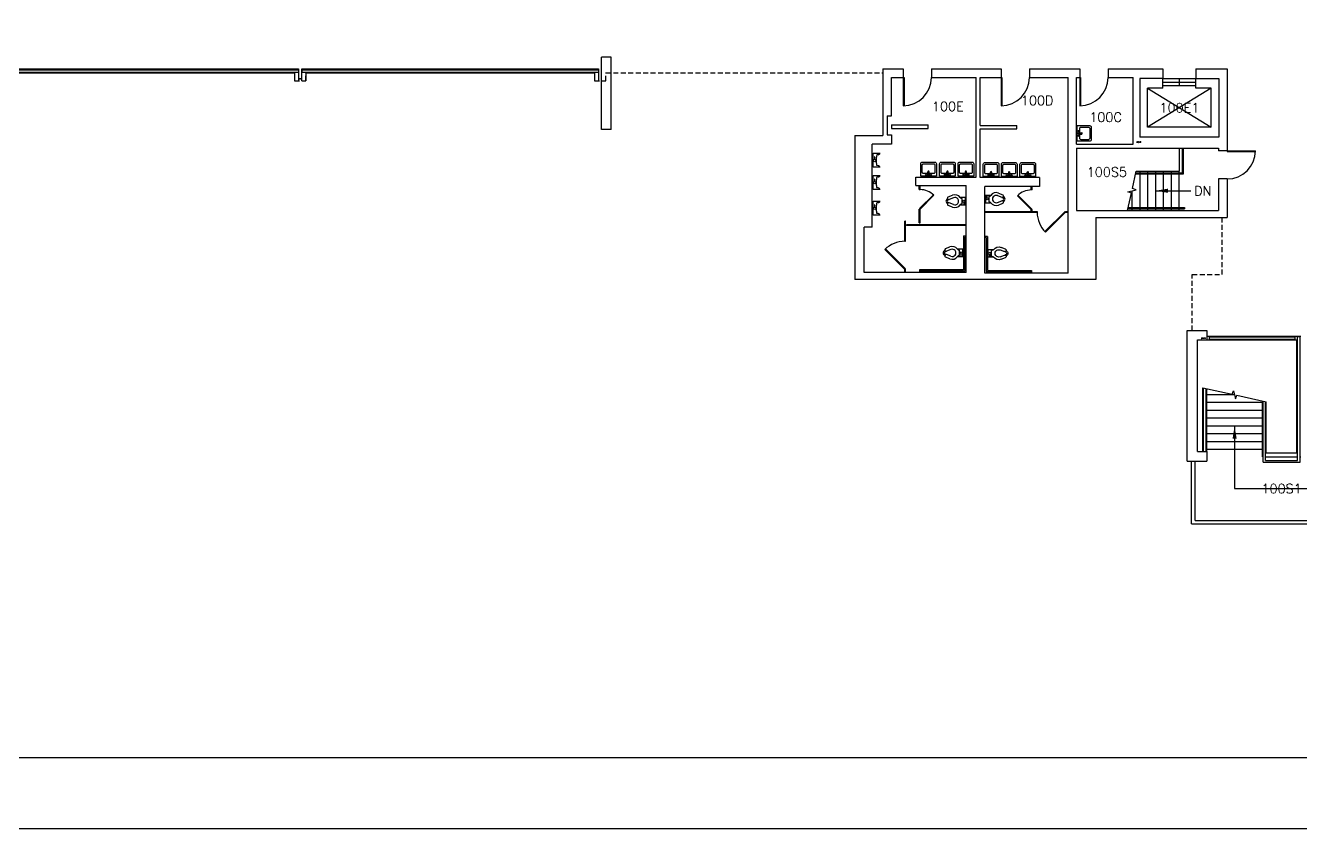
# Model space of a CAD drawing. Header units: inches. Extents: x -10292 to -5324, y 13582 to 17307.
# Drawn here: x -8804 to -7176, y 13582 to 14607 of the extents above; entities that cross this region are included whole.
import ezdxf
from ezdxf.enums import TextEntityAlignment as Align

# ---------------------------------------------------------------- set-up
doc = ezdxf.new("R2010")
doc.units = ezdxf.units.IN
doc.header["$MEASUREMENT"] = 0
doc.linetypes.add('HIDDEN', pattern=[9.525, 6.35, -3.175])
doc.layers.get('0').update_dxf_attribs({"plot": 0})
for name, color, linetype in [('A-ANNO-MTLB', 7, 'Continuous'), ('A-AREA-IDEN', 7, 'Continuous'), ('A-DOOR', 3, 'Continuous'), ('A-FLOR', 9, 'Continuous'), ('A-FLOR-EVTR', 3, 'Continuous'), ('A-FLOR-HRAL', 4, 'Continuous'), ('A-FLOR-OVHD', 2, 'HIDDEN'), ('A-FLOR-PFIX', 9, 'Continuous'), ('A-FLOR-STRS', 9, 'Continuous'), ('A-FLOR-TPTN', 9, 'Continuous'), ('A-WALL-FULL', 7, 'Continuous'), ('A-WALL-PRHT', 8, 'Continuous')]:
    doc.layers.add(name, color=color, linetype=linetype)
doc.layers.get('0').off()
doc.styles.get("Standard").update_dxf_attribs({"font": 'romans.shx', "height": 12})
doc.dimstyles.get("Standard").update_dxf_attribs({"dimtxt": 0.18, "dimasz": 0.18, "dimexe": 0.18, "dimexo": 0.0625, "dimgap": 0.09, "dimtad": 0, "dimtih": 1, "dimtoh": 1, "dimdec": 4, "dimzin": 0, "dimdsep": 46, "dimtxsty": 'Standard', "dimcen": 0.09, "dimadec": 0, "dimazin": 0, "dimtfac": 1, "dimtdec": 4, "dimtofl": 0, "dimtmove": 0, "dimatfit": 3, "dimfxl": 0, "dimtolj": 1, "dimtzin": 0, "dimarcsym": 0})

# ---------------------------------------------------------------- blocks, each defined once
blk = doc.blocks.new('TOILET')
at = {"layer": 'A-FLOR-PFIX'}
for p, q in [((-7.6, 16.5), (-5.5, 22.1)), ((-4.4, 15.2), (-2.2, 20.8)), ((-1.9, 22.2), (-2.1, 21.8)), ((2, 22), (2.1, 21.8)), ((4.4, 15.2), (2.2, 20.8)), ((5.5, 22.1), (7.6, 16.5)), ((-4.7, 6.7), (-4.7, 0)), ((-4.7, 0), (4.7, 0)), ((-3.5, 4.1), (-3.5, 4.7)), ((-3.5, 4.1), (3.5, 4.1)), ((3.5, 4.1), (3.5, 4.7)), ((4.7, 0), (4.7, 6.7))]:
    blk.add_line(p, q, dxfattribs=at)
for points in [[(-1.5, 2.3), (-3.7, 2.3), (-3.7, 1.9)], [(-3.7, 1.9), (-1.5, 1.9)]]:
    blk.add_lwpolyline(points, dxfattribs=at)
blk.add_circle((-0.2, 2.1), 1.36, dxfattribs=at)
for centre, radius, start, end in [((0, 13.5), 8.2, 158.6763, 235.1501), ((-3.8, 21.4), 1.76, 338.6763, 158.6763), ((0, 21.5), 3.52, 25.5121, 154.4879), ((0, 21.4), 2.1, 18.3772, 155.7298), ((3.8, 21.4), 1.76, 21.3237, 201.3237), ((0, 13.5), 8.2, 304.8499, 21.3237), ((0, 13.5), 4.69, 158.6763, 21.3237), ((-5.9, 4.7), 2.34, 0, 60), ((5.9, 4.7), 2.34, 120, 180)]:
    blk.add_arc(centre, radius, start, end, dxfattribs=at)
for tag, p in [('INFO_BLOCK_ID', (0, 0)), ('SM_DESCRIPTION', (0, -18)), ('ROOM_NUMBER', (0, -9)), ('COMMENT', (0, -36)), ('HEIGHT', (0, -27))]:
    blk.add_attdef(tag, text='', height=6).set_placement(p, align=Align.CENTER)
blk = doc.blocks.new('URINAL')
at = {"layer": 'A-FLOR-PFIX'}
for p, q in [((-9, 0), (-9, 8.9)), ((9, 0), (-9, 0)), ((-7, 6.7), (-6.8, 4.9)), ((-4.2, 2.4), (-4.2, 1.7)), ((-1.3, 2.4), (-4.2, 2.4)), ((-4.2, 1.7), (-1.3, 1.7)), ((3.9, 4.3), (-3.9, 4.3)), ((7, 6.7), (6.8, 4.9)), ((9, 8.9), (9, 0))]:
    blk.add_line(p, q, dxfattribs=at)
blk.add_circle((0.3, 2.1), 1.61, dxfattribs=at)
for centre, radius, start, end in [((-9, 7.2), 1.62, 30.0151, 90), ((-10.8, 5.8), 3.9, 12.3714, 34.73), ((-4.3, 10.1), 5.82, 243.9939, 273.459), ((4.3, 10.1), 5.82, 266.541, 296.0061), ((10.8, 5.8), 3.9, 145.27, 167.6286), ((9, 7.2), 1.62, 90, 151.9772)]:
    blk.add_arc(centre, radius, start, end, dxfattribs=at)
for tag, p in [('INFO_BLOCK_ID', (0, 0)), ('SM_DESCRIPTION', (0, -18)), ('ROOM_NUMBER', (0, -9)), ('COMMENT', (0, -36)), ('HEIGHT', (0, -27))]:
    blk.add_attdef(tag, text='', height=6).set_placement(p, align=Align.CENTER)
blk = doc.blocks.new('SINKSQUARE')
at = {"layer": 'A-FLOR-PFIX'}
for p, q in [((-10, 0), (10, 0)), ((-0.8, -1.8), (-0.8, -5.8)), ((0.7, -1.8), (0.7, -5.8))]:
    blk.add_line(p, q, dxfattribs=at)
for points in [[(10, 0), (10, -16, -0.414214), (8, -18), (-8, -18, -0.414214), (-10, -16), (-10, 0)], [(0.7, -3.5), (6.5, -3.5, -0.414214), (8, -5), (8, -14.5, -0.414214), (6.5, -16), (-6.5, -16, -0.414214), (-8, -14.5), (-8, -5, -0.414214), (-6.5, -3.5), (-0.8, -3.5)]]:
    blk.add_lwpolyline(points, format="xyb", dxfattribs=at)
for centre in [(-3, -2), (3, -2)]:
    blk.add_circle(centre, 0.75, dxfattribs=at)
for centre, start, end in [((0, -1.8), 0, 180), ((0, -5.8), 180, 0)]:
    blk.add_arc(centre, 0.75, start, end, dxfattribs=at)
for tag, p in [('INFO_BLOCK_ID', (0, 0)), ('SM_DESCRIPTION', (0, -18)), ('ROOM_NUMBER', (0, -9)), ('COMMENT', (0, -36)), ('HEIGHT', (0, -27))]:
    blk.add_attdef(tag, text='', height=6).set_placement(p, align=Align.CENTER)
blk = doc.blocks.new('A-ANNO-MTLB')
at = {"layer": 'A-ANNO-MTLB'}
for points in [[(5460.6, 4095.5), (0, 4095.5), (0, 0), (5460.6, 0)], [(170.6, 99.5), (5375.3, 99.5), (5375.3, 3995.9), (170.6, 3995.9)]]:
    blk.add_lwpolyline(points, close=True, dxfattribs=at)
for tag, height, p in [('SYSTEM', 56.9, (5218.6, 3186.2)), ('ADDRESS', 28.4, (5336.8, 3182.1)), ('SCALE', 28.4, (5250.6, 2258.1)), ('DATE', 28.4, (5337.2, 2251.5)), ('BLDG_ID', 28.4, (5342.9, 1750.3)), ('BLDG_NAME', 56.9, (5221.1, 1198.2)), ('FLOOR_ID', 28.4, (5342.9, 1187)), ('FLOOR_NAME', 28.4, (5338, 698.6))]:
    blk.add_attdef(tag, text='', height=height, rotation=90, dxfattribs=at).set_placement(p, align=Align.MIDDLE_CENTER)
blk.add_attdef('NUMBER', text='', height=51.8, dxfattribs=at).set_placement((5264.6, 215.3), align=Align.MIDDLE_CENTER)

msp = doc.modelspace()

# ---------------------------------------------------------------- linework, layer by layer
at = {"layer": 'A-DOOR'}
for p, q in [((-7683.3, 14540.3), (-7683.3, 14504.3)), ((-7683.3, 14540.3), (-7682.3, 14540.3)), ((-7682.3, 14540.3), (-7682.3, 14504.3)), ((-7558.3, 14540.3), (-7558.3, 14504.3)), ((-7558.3, 14540.3), (-7557.3, 14540.3)), ((-7557.3, 14540.3), (-7557.3, 14504.3)), ((-7457.8, 14540.3), (-7457.8, 14504.3)), ((-7457.8, 14540.3), (-7456.8, 14540.3)), ((-7456.8, 14540.3), (-7456.8, 14504.3)), ((-7269.8, 14446.8), (-7233.8, 14446.8)), ((-7269.8, 14446.8), (-7269.8, 14445.8)), ((-7269.8, 14445.8), (-7233.8, 14445.8))]:
    msp.add_line(p, q, dxfattribs=at)
for centre in [(-7683.3, 14540.3), (-7558.3, 14540.3), (-7457.8, 14540.3), (-7269.8, 14446.8)]:
    msp.add_arc(centre, 36, 270, 0, dxfattribs=at)
at = {"layer": 'A-FLOR'}
for p, q in [((-8833.9, 14551.3), (-8455.4, 14551.3)), ((-8455.4, 14551.3), (-8455.4, 14536.3)), ((-8450.9, 14551.3), (-8072.4, 14551.3)), ((-8450.9, 14536.3), (-8450.9, 14551.3)), ((-8072.4, 14551.3), (-8072.4, 14536.3)), ((-8828.9, 14546.3), (-8460.4, 14546.3)), ((-8460.4, 14546.3), (-8460.4, 14536.3)), ((-8460.4, 14536.3), (-8455.4, 14536.3)), ((-8450.9, 14536.3), (-8445.9, 14536.3)), ((-8445.9, 14546.3), (-8077.4, 14546.3)), ((-8445.9, 14546.3), (-8445.9, 14536.3)), ((-8077.4, 14546.3), (-8077.4, 14536.3)), ((-8077.4, 14536.3), (-8072.4, 14536.3)), ((-7330.8, 14420.8), (-7330.8, 14450.3)), ((-7295.8, 14062.8), (-7295.8, 14143.1))]:
    msp.add_line(p, q, dxfattribs=at)
msp.add_arc((-8453.1, 14536.6), 2.26, 353.9744, 186.0256, dxfattribs=at)
at = {"layer": 'A-FLOR-EVTR'}
for p, q in [((-7351.8, 14539.3), (-7309.8, 14539.3)), ((-7351.8, 14526.8), (-7351.8, 14539.3)), ((-7330.8, 14529.8), (-7330.8, 14539.3)), ((-7309.8, 14526.8), (-7309.8, 14539.3)), ((-7371.3, 14476.8), (-7371.3, 14526.8)), ((-7351.8, 14526.8), (-7371.3, 14526.8)), ((-7371.3, 14526.8), (-7290.3, 14476.8)), ((-7290.3, 14526.8), (-7371.3, 14476.8)), ((-7351.8, 14534.6), (-7309.8, 14534.6)), ((-7309.8, 14529.8), (-7351.8, 14529.8)), ((-7290.3, 14526.8), (-7309.8, 14526.8)), ((-7290.3, 14476.8), (-7290.3, 14526.8)), ((-7290.3, 14476.8), (-7371.3, 14476.8))]:
    msp.add_line(p, q, dxfattribs=at)
at = {"layer": 'A-FLOR-HRAL'}
for p, q in [((-8833.9, 14550.3), (-8455.4, 14550.3)), ((-8833.9, 14547.3), (-8455.4, 14547.3)), ((-8455.4, 14550.3), (-8455.4, 14547.3)), ((-8450.9, 14550.3), (-8072.4, 14550.3)), ((-8450.9, 14550.3), (-8450.9, 14547.3)), ((-8450.9, 14547.3), (-8072.4, 14547.3)), ((-8072.4, 14550.3), (-8072.4, 14547.3)), ((-7326.9, 14418.8), (-7326.9, 14450.3)), ((-7325.4, 14417.3), (-7325.4, 14450.3)), ((-7386.6, 14417.3), (-7325.4, 14417.3)), ((-7386.3, 14418.8), (-7326.9, 14418.8)), ((-7396.3, 14372.8), (-7324.3, 14372.8)), ((-7396, 14374.3), (-7324.3, 14374.3)), ((-7324.3, 14374.3), (-7324.3, 14372.8)), ((-7606.3, 14338.1), (-7606.3, 14294.8)), ((-7606.3, 14338.1), (-7602.8, 14338.1)), ((-7604.8, 14336.6), (-7604.8, 14293.3)), ((-7604.8, 14336.6), (-7602.8, 14336.6)), ((-7575.8, 14337.5), (-7579.3, 14337.5)), ((-7577.3, 14336), (-7579.3, 14336)), ((-7577.3, 14336), (-7577.3, 14292.7)), ((-7575.8, 14337.5), (-7575.8, 14294.2)), ((-7606.3, 14294.8), (-7662.6, 14294.8)), ((-7662.6, 14294.8), (-7662.6, 14291.3)), ((-7604.8, 14293.3), (-7661.1, 14293.3)), ((-7661.1, 14293.3), (-7661.1, 14291.3)), ((-7577.3, 14292.7), (-7521, 14292.7)), ((-7575.8, 14294.2), (-7519.5, 14294.2)), ((-7521, 14292.7), (-7521, 14290.7)), ((-7519.5, 14294.2), (-7519.5, 14290.7)), ((-7292.8, 14209.3), (-7182.8, 14209.3)), ((-7292.8, 14209.3), (-7292.8, 14206.3)), ((-7292.8, 14206.3), (-7182.8, 14206.3)), ((-7182.8, 14206.3), (-7182.8, 14209.3)), ((-7179.8, 14051.3), (-7179.8, 14209.3)), ((-7176.8, 14209.3), (-7179.8, 14209.3)), ((-7176.8, 14049.3), (-7176.8, 14209.3)), ((-7299.8, 14062.8), (-7299.8, 14143.9)), ((-7296.8, 14062.8), (-7296.8, 14143.3)), ((-7223.8, 14049.3), (-7223.8, 14127.3)), ((-7220.8, 14051.3), (-7220.8, 14126.7)), ((-7223.8, 14049.3), (-7176.8, 14049.3)), ((-7220.8, 14051.3), (-7179.8, 14051.3))]:
    msp.add_line(p, q, dxfattribs=at)
at = {"layer": 'A-FLOR-OVHD', "lineweight": 30}
for points in [[(-9728.3, 14658.8), (-9728.3, 14546.3), (-9609.4, 14546.3), (-9609.4, 14536.3), (-9594.9, 14536.3), (-9594.9, 14546.3), (-9226.4, 14546.3), (-9226.4, 14536.3), (-9211.9, 14536.3), (-9211.9, 14546.3), (-8843.4, 14546.3), (-8843.4, 14536.3), (-8828.9, 14536.3), (-8828.9, 14546.3), (-8460.4, 14546.3), (-8460.4, 14536.3), (-8445.9, 14536.3), (-8445.9, 14546.3), (-8077.4, 14546.3), (-8077.4, 14536.3), (-8062.9, 14536.3), (-8062.9, 14546.3), (-7709.3, 14546.3)], [(-7314.3, 14217.3), (-7314.3, 14288.8), (-7276.3, 14288.8), (-7276.3, 14361.8)]]:
    msp.add_lwpolyline(points, dxfattribs=at)
at = {"layer": 'A-FLOR-STRS'}
for p, q in [((-7385.9, 14420.8), (-7330.8, 14420.8)), ((-7381.3, 14420.8), (-7381.3, 14418.8)), ((-7381.3, 14417.3), (-7381.3, 14374.3)), ((-7371.3, 14420.8), (-7371.3, 14418.8)), ((-7371.3, 14417.3), (-7371.3, 14374.3)), ((-7361.3, 14420.8), (-7361.3, 14418.8)), ((-7361.3, 14417.3), (-7361.3, 14374.3)), ((-7351.3, 14420.8), (-7351.3, 14418.8)), ((-7351.3, 14417.3), (-7351.3, 14374.3)), ((-7341.3, 14420.8), (-7341.3, 14418.8)), ((-7341.3, 14417.3), (-7341.3, 14374.3)), ((-7331.3, 14420.8), (-7331.3, 14418.8)), ((-7331.3, 14417.3), (-7331.3, 14374.3)), ((-7391.3, 14395.8), (-7391.3, 14374.3)), ((-7391.3, 14372.8), (-7391.3, 14370.8)), ((-7381.3, 14372.8), (-7381.3, 14370.8)), ((-7371.3, 14372.8), (-7371.3, 14370.8)), ((-7361.3, 14372.8), (-7361.3, 14370.8)), ((-7351.3, 14372.8), (-7351.3, 14370.8)), ((-7341.3, 14372.8), (-7341.3, 14370.8)), ((-7331.3, 14372.8), (-7331.3, 14370.8)), ((-7295.8, 14210.3), (-7175.8, 14210.3)), ((-7295.8, 14205.3), (-7180.8, 14205.3)), ((-7180.8, 14061.3), (-7180.8, 14205.3)), ((-7300.8, 14062.8), (-7300.8, 14144.2)), ((-7295.8, 14062.8), (-7295.8, 14143.1)), ((-7260.3, 14135.3), (-7295.8, 14135.3)), ((-7224.8, 14125.3), (-7295.8, 14125.3)), ((-7224.8, 14115.3), (-7295.8, 14115.3)), ((-7224.8, 14056.3), (-7224.8, 14127.6)), ((-7219.8, 14061.3), (-7219.8, 14126.5)), ((-7224.8, 14105.3), (-7295.8, 14105.3)), ((-7224.8, 14095.3), (-7295.8, 14095.3)), ((-7224.8, 14085.3), (-7295.8, 14085.3)), ((-7224.8, 14075.3), (-7295.8, 14075.3)), ((-7224.8, 14065.3), (-7295.8, 14065.3)), ((-7224.8, 14056.3), (-7223.8, 14056.3)), ((-7220.8, 14056.3), (-7179.8, 14056.3)), ((-7219.8, 14061.3), (-7180.8, 14061.3)), ((-7176.8, 14056.3), (-7175.8, 14056.3))]:
    msp.add_line(p, q, dxfattribs=at)
for points in [[(-7396.8, 14370.8), (-7392, 14392.8), (-7396.6, 14394.6), (-7386, 14397.1), (-7390.7, 14398.8), (-7385.9, 14420.8)], [(-7300.8, 14144.2), (-7263.3, 14136), (-7261.6, 14140.6), (-7259.1, 14130), (-7257.3, 14134.7), (-7219.8, 14126.5)]]:
    msp.add_lwpolyline(points, dxfattribs=at)
at = {"layer": 'A-FLOR-TPTN'}
for p, q in [((-7662.8, 14401.3), (-7661.8, 14401.3)), ((-7662.8, 14397.3), (-7662.8, 14401.3)), ((-7662.8, 14397.3), (-7661.8, 14397.3)), ((-7662.5, 14373), (-7644.8, 14390.7)), ((-7661.8, 14397.3), (-7661.8, 14401.3)), ((-7661.8, 14372.3), (-7644.1, 14390)), ((-7519.8, 14371.8), (-7537.5, 14389.5)), ((-7519.1, 14372.5), (-7536.8, 14390.2)), ((-7518.8, 14400.3), (-7519.8, 14400.3)), ((-7519.8, 14396.8), (-7519.8, 14400.3)), ((-7518.8, 14396.8), (-7519.8, 14396.8)), ((-7518.8, 14396.8), (-7518.8, 14400.3)), ((-7662.8, 14354.8), (-7662.8, 14372.3)), ((-7662.8, 14372.3), (-7661.8, 14372.3)), ((-7661.8, 14372.3), (-7662.5, 14373)), ((-7661.8, 14354.8), (-7661.8, 14372.3)), ((-7519.8, 14371.8), (-7519.1, 14372.5)), ((-7680.3, 14356.8), (-7681.3, 14356.8)), ((-7681.3, 14331.3), (-7681.3, 14356.8)), ((-7680.3, 14331.3), (-7680.3, 14356.8)), ((-7578.3, 14368.3), (-7578.3, 14369.3)), ((-7578.3, 14369.3), (-7512.3, 14369.3)), ((-7578.3, 14368.3), (-7512.3, 14368.3)), ((-7519.8, 14370.3), (-7519.8, 14371.8)), ((-7518.8, 14371.8), (-7519.8, 14371.8)), ((-7519.8, 14370.3), (-7518.8, 14370.3)), ((-7518.8, 14370.3), (-7518.8, 14371.8)), ((-7512.3, 14369.3), (-7512.3, 14368.3)), ((-7477, 14369), (-7502.5, 14343.6)), ((-7476.3, 14368.3), (-7501.8, 14342.9)), ((-7476.3, 14368.3), (-7477, 14369)), ((-7476.3, 14369.3), (-7473.8, 14369.3)), ((-7476.3, 14369.3), (-7476.3, 14368.3)), ((-7476.3, 14368.3), (-7473.8, 14368.3)), ((-7473.8, 14368.3), (-7473.8, 14369.3)), ((-7602.8, 14352.3), (-7679.3, 14352.3)), ((-7679.3, 14351.3), (-7679.3, 14352.3)), ((-7602.8, 14351.3), (-7679.3, 14351.3)), ((-7662.8, 14354.8), (-7661.8, 14354.8)), ((-7681.3, 14331.3), (-7680.3, 14331.3)), ((-7681.3, 14295.3), (-7706.8, 14320.8)), ((-7680.6, 14296), (-7706.1, 14321.5)), ((-7681.3, 14295.3), (-7680.6, 14296)), ((-7681.3, 14292.3), (-7681.3, 14295.3)), ((-7681.3, 14295.3), (-7680.3, 14295.3)), ((-7680.3, 14292.3), (-7681.3, 14292.3)), ((-7680.3, 14292.3), (-7680.3, 14295.3))]:
    msp.add_line(p, q, dxfattribs=at)
for centre, radius, start, end in [((-7661.8, 14372.3), 25, 45, 90), ((-7519.8, 14371.8), 25, 90, 135), ((-7476.3, 14368.3), 36, 180, 225), ((-7681.3, 14295.3), 36, 90, 135)]:
    msp.add_arc(centre, radius, start, end, dxfattribs=at)
at = {"layer": 'A-WALL-FULL'}
for p, q in [((-7709.3, 14551.3), (-7709.3, 14466.3)), ((-7709.3, 14551.3), (-7683.3, 14551.3)), ((-7683.3, 14551.3), (-7683.3, 14540.3)), ((-7647.3, 14551.3), (-7647.3, 14540.3)), ((-7647.3, 14551.3), (-7558.3, 14551.3)), ((-7558.3, 14551.3), (-7558.3, 14540.3)), ((-7522.3, 14551.3), (-7522.3, 14540.3)), ((-7522.3, 14551.3), (-7457.8, 14551.3)), ((-7457.8, 14551.3), (-7457.8, 14540.3)), ((-7421.8, 14551.3), (-7351.8, 14551.3)), ((-7421.8, 14551.3), (-7421.8, 14540.3)), ((-7351.8, 14551.3), (-7351.8, 14539.3)), ((-7309.8, 14551.3), (-7269.8, 14551.3)), ((-7309.8, 14551.3), (-7309.8, 14539.3)), ((-7269.8, 14551.3), (-7269.8, 14446.8)), ((-7698.3, 14540.3), (-7683.3, 14540.3)), ((-7698.3, 14491.3), (-7698.3, 14540.3)), ((-7647.3, 14540.3), (-7590.3, 14540.3)), ((-7590.3, 14413.3), (-7590.3, 14540.3)), ((-7585.3, 14540.3), (-7558.3, 14540.3)), ((-7585.3, 14479.3), (-7585.3, 14540.3)), ((-7522.3, 14540.3), (-7472.8, 14540.3)), ((-7472.8, 14290.8), (-7472.8, 14540.3)), ((-7462.3, 14455.3), (-7462.3, 14540.3)), ((-7462.3, 14540.3), (-7457.8, 14540.3)), ((-7421.8, 14540.3), (-7389.8, 14540.3)), ((-7389.8, 14455.3), (-7389.8, 14540.3)), ((-7351.8, 14539.3), (-7381.3, 14539.3)), ((-7381.3, 14539.3), (-7381.3, 14464.3)), ((-7309.8, 14539.3), (-7280.3, 14539.3)), ((-7280.3, 14539.3), (-7280.3, 14464.3)), ((-7703.8, 14491.3), (-7698.3, 14491.3)), ((-7703.8, 14491.3), (-7703.8, 14467.3)), ((-7698.3, 14479.8), (-7651.3, 14479.8)), ((-7698.3, 14479.8), (-7698.3, 14475.3)), ((-7698.3, 14475.3), (-7651.3, 14475.3)), ((-7651.3, 14475.3), (-7651.3, 14479.8)), ((-7585.3, 14479.3), (-7538.3, 14479.3)), ((-7585.3, 14412.8), (-7585.3, 14474.8)), ((-7585.3, 14474.8), (-7538.3, 14474.8)), ((-7538.3, 14474.8), (-7538.3, 14479.3)), ((-7745.3, 14466.3), (-7745.3, 14282.3)), ((-7745.3, 14466.3), (-7709.3, 14466.3)), ((-7698.3, 14455.3), (-7722.8, 14455.3)), ((-7722.8, 14349.3), (-7722.8, 14455.3)), ((-7703.8, 14467.3), (-7698.3, 14467.3)), ((-7698.3, 14467.3), (-7698.3, 14455.3)), ((-7462.3, 14455.3), (-7389.8, 14455.3)), ((-7280.3, 14464.3), (-7381.3, 14464.3)), ((-7462.3, 14450.3), (-7462.3, 14370.8)), ((-7462.3, 14450.3), (-7280.8, 14450.3)), ((-7280.8, 14450.3), (-7280.8, 14446.8)), ((-7269.8, 14446.8), (-7280.8, 14446.8)), ((-7667.3, 14413.3), (-7590.3, 14413.3)), ((-7667.3, 14402.3), (-7667.3, 14413.3)), ((-7509.3, 14412.8), (-7585.3, 14412.8)), ((-7509.3, 14412.8), (-7509.3, 14401.3)), ((-7280.8, 14410.8), (-7280.8, 14370.8)), ((-7269.8, 14410.8), (-7280.8, 14410.8)), ((-7269.8, 14410.8), (-7269.8, 14361.8)), ((-7667.3, 14402.3), (-7602.8, 14402.3)), ((-7602.8, 14291.3), (-7602.8, 14402.3)), ((-7509.3, 14401.3), (-7579.3, 14401.3)), ((-7579.3, 14290.8), (-7579.3, 14401.3)), ((-7462.3, 14370.8), (-7280.8, 14370.8)), ((-7437.3, 14361.8), (-7269.8, 14361.8)), ((-7437.3, 14361.8), (-7437.3, 14282.3)), ((-7722.8, 14349.3), (-7733.3, 14349.3)), ((-7733.3, 14291.3), (-7733.3, 14349.3)), ((-7602.8, 14291.3), (-7733.3, 14291.3)), ((-7472.8, 14290.8), (-7579.3, 14290.8)), ((-7437.3, 14282.3), (-7745.3, 14282.3)), ((-7320.8, 14217.3), (-7295.8, 14217.3)), ((-7320.8, 14050.8), (-7320.8, 14217.3)), ((-7295.8, 14217.3), (-7295.8, 14205.3)), ((-7307.8, 14062.8), (-7307.8, 14205.3)), ((-7307.8, 14205.3), (-7295.8, 14205.3)), ((-7320.8, 14050.8), (-7295.8, 14050.8)), ((-7307.8, 14062.8), (-7295.8, 14062.8)), ((-7295.8, 14062.8), (-7295.8, 14050.8))]:
    msp.add_line(p, q, dxfattribs=at)
at = {"layer": 'A-WALL-PRHT'}
for p, q in [((-8068.3, 14473.8), (-8068.3, 14566.3)), ((-8056.3, 14566.3), (-8068.3, 14566.3)), ((-8056.3, 14473.8), (-8056.3, 14566.3)), ((-8056.3, 14473.8), (-8068.3, 14473.8)), ((-7315.3, 13970.8), (-7315.3, 14050.8)), ((-7310.8, 13974.8), (-7310.8, 14050.8)), ((-7315.3, 13970.8), (-7086.3, 13970.8)), ((-7310.8, 13974.8), (-7090.8, 13974.8))]:
    msp.add_line(p, q, dxfattribs=at)

# ---------------------------------------------------------------- block references
at = {"layer": 'A-ANNO-MTLB', "xscale": 0.90972, "yscale": 0.90972, "zscale": 0.90972}
msp.add_blockref('A-ANNO-MTLB', (-10291.8, 13581.7), dxfattribs=at)
at = {"layer": 'A-FLOR-PFIX'}
for name, p, rotation in [('SINKSQUARE', (-7461.3, 14469), 90), ('URINAL', (-7721.8, 14434.7), 270), ('SINKSQUARE', (-7651, 14414.3), 180), ('SINKSQUARE', (-7626.9, 14414.3), 180), ('SINKSQUARE', (-7603.3, 14414.3), 180), ('SINKSQUARE', (-7571.2, 14413.8), 180), ('SINKSQUARE', (-7548, 14413.8), 180), ('SINKSQUARE', (-7524.3, 14413.8), 180), ('URINAL', (-7721.8, 14406.4), 270), ('TOILET', (-7603.8, 14382.5), 90), ('TOILET', (-7578.3, 14385.2), 270), ('URINAL', (-7721.8, 14373.6), 270), ('TOILET', (-7607.3, 14316.5), 90)]:
    msp.add_blockref(name, p, dxfattribs=dict(at, rotation=rotation))
at = {"layer": 'A-FLOR-PFIX', "xscale": -1, "rotation": 270}
msp.add_blockref('TOILET', (-7574.8, 14315.9), dxfattribs=at)

# ---------------------------------------------------------------- texts
at = {"layer": 'A-AREA-IDEN', "attachment_point": 5}
for s, insert, char_height in [('100E', (-7626.4, 14503.5), 12), ('100D', (-7512.3, 14511), 12), ('100E1', (-7330.8, 14501.8), 12), ('100C', (-7425, 14489.7), 12), ('[BG]102', (-7382.6, 14457.8), 1), ('100S5', (-7423.4, 14419.7), 12), ('[BG]103', (-7299.9, 14207.4), 1), ('100S1', (-7200.3, 14015.6), 12)]:
    msp.add_mtext(s, dxfattribs=dict(at, insert=insert, char_height=char_height))
at = {"layer": 'A-FLOR-STRS', "insert": (-7300.8, 14395.7), "char_height": 12, "attachment_point": 5}
msp.add_mtext_dynamic_manual_height_columns('DN', width=12.835, gutter_width=60, heights=[0], dxfattribs=at)

# ---------------------------------------------------------------- leaders
at = {"layer": 'A-FLOR-STRS'}
for points in [[(-7361.3, 14395.8), (-7316.1, 14395.8)], [(-7260.3, 14095.3), (-7260.3, 14015.6), (-7140.3, 14015.6), (-7140.3, 14212.6)]]:
    msp.add_leader(points, dimstyle='Standard', override={"dimasz": 16}, dxfattribs=at)

doc.saveas('drawing.dxf')
